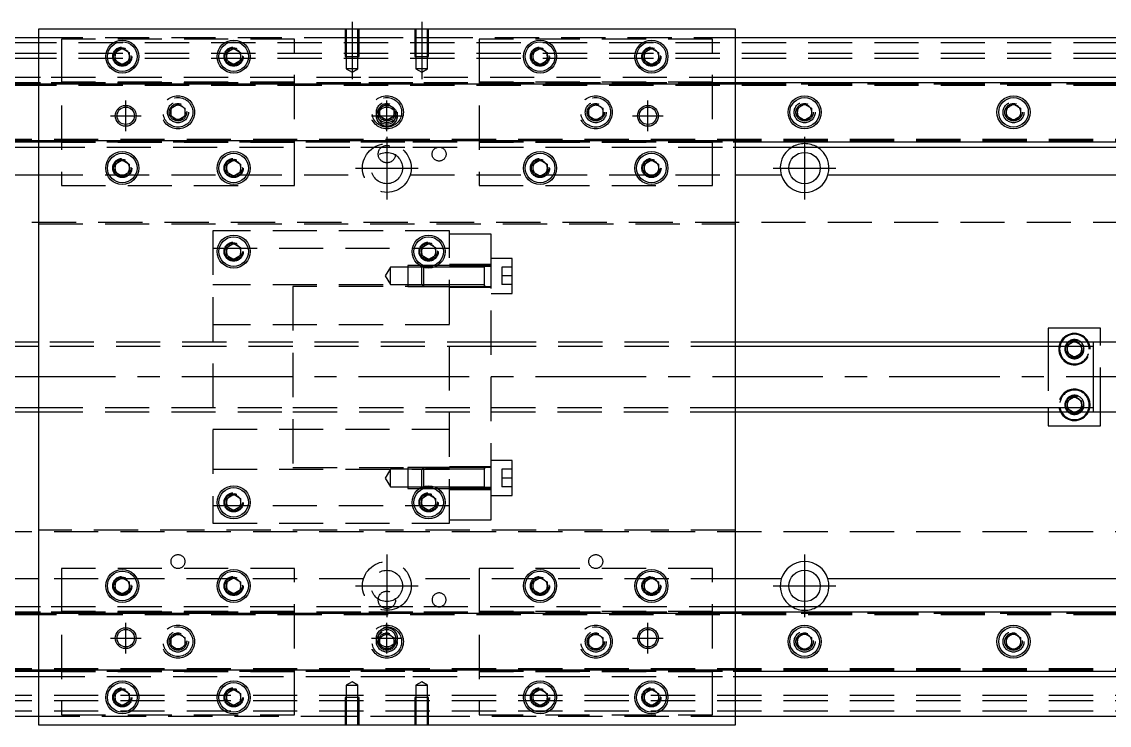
# Model space of a CAD drawing. Extents: x -20 to 743, y -289 to 102.
# Drawn here: x 155.1 to 467.5, y -100 to 102 of the extents above; entities that cross this region are included whole.
import ezdxf

# ---------------------------------------------------------------- set-up
doc = ezdxf.new("R2010")
doc.units = 0
doc.linetypes.add('CENTER', pattern=[50.8, 31.75, -6.35, 6.35, -6.35])
doc.linetypes.add('DASHED', pattern=[19.05, 12.7, -6.35])
doc.layers.get('0').update_dxf_attribs({"linetype": 'CONTINUOUS'})
doc.layers.add('CENTER', color=1, linetype='CENTER')

msp = doc.modelspace()

# ---------------------------------------------------------------- linework, layer by layer
at = {"color": 7, "linetype": 'CONTINUOUS'}
for p, q in [((160, -100), (160, 100)), ((160, 100), (360, 100)), ((360, 100), (360, -100)), ((0, 97.5), (160, 97.5)), ((360, 97.5), (520, 97.5)), ((182, 93.1547), (184, 94.309402)), ((184, 94.309402), (186, 93.1547)), ((214, 93.1547), (216, 94.309402)), ((216, 94.309402), (218, 93.1547)), ((302, 93.1547), (304, 94.309402)), ((304, 94.309402), (306, 93.1547)), ((334, 93.1547), (336, 94.309402)), ((336, 94.309402), (338, 93.1547)), ((182, 90.8453), (182, 93.1547)), ((184, 89.690598), (182, 90.8453)), ((186, 90.8453), (184, 89.690598)), ((186, 93.1547), (186, 90.8453)), ((214, 90.8453), (214, 93.1547)), ((216, 89.690598), (214, 90.8453)), ((218, 90.8453), (216, 89.690598)), ((218, 93.1547), (218, 90.8453)), ((302, 90.8453), (302, 93.1547)), ((304, 89.690598), (302, 90.8453)), ((306, 90.8453), (304, 89.690598)), ((306, 93.1547), (306, 90.8453)), ((334, 90.8453), (334, 93.1547)), ((336, 89.690598), (334, 90.8453)), ((338, 90.8453), (336, 89.690598)), ((338, 93.1547), (338, 90.8453)), ((160, 86), (0, 86)), ((160, 84.460392), (0, 84.460392)), ((520, 86), (360, 86)), ((520, 84.460392), (360, 84.460392)), ((378, 77.1547), (380, 78.309402)), ((380, 78.309402), (382, 77.1547)), ((438, 77.1547), (440, 78.309402)), ((440, 78.309402), (442, 77.1547)), ((378, 74.8453), (378, 77.1547)), ((382, 77.1547), (382, 74.8453)), ((438, 74.8453), (438, 77.1547)), ((442, 77.1547), (442, 74.8453)), ((380, 73.690598), (378, 74.8453)), ((382, 74.8453), (380, 73.690598)), ((440, 73.690598), (438, 74.8453)), ((442, 74.8453), (440, 73.690598)), ((0, 67.539608), (160, 67.539608)), ((0, 66), (160, 66)), ((360, 67.539608), (520, 67.539608)), ((360, 66), (520, 66)), ((182, 61.1547), (184, 62.309402)), ((182, 58.8453), (182, 61.1547)), ((184, 62.309402), (186, 61.1547)), ((186, 61.1547), (186, 58.8453)), ((214, 61.1547), (216, 62.309402)), ((214, 58.8453), (214, 61.1547)), ((216, 62.309402), (218, 61.1547)), ((218, 61.1547), (218, 58.8453)), ((302, 61.1547), (304, 62.309402)), ((302, 58.8453), (302, 61.1547)), ((304, 62.309402), (306, 61.1547)), ((306, 61.1547), (306, 58.8453)), ((334, 61.1547), (336, 62.309402)), ((334, 58.8453), (334, 61.1547)), ((336, 62.309402), (338, 61.1547)), ((338, 61.1547), (338, 58.8453)), ((146.708204, 58), (160, 58)), ((184, 57.690598), (182, 58.8453)), ((186, 58.8453), (184, 57.690598)), ((216, 57.690598), (214, 58.8453)), ((218, 58.8453), (216, 57.690598)), ((304, 57.690598), (302, 58.8453)), ((306, 58.8453), (304, 57.690598)), ((336, 57.690598), (334, 58.8453)), ((338, 58.8453), (336, 57.690598)), ((360, 58), (373.291796, 58)), ((386.708204, 58), (493.291796, 58)), ((214, 37.1547), (216, 38.309402)), ((216, 38.309402), (218, 37.1547)), ((270, 37.1547), (272, 38.309402)), ((272, 38.309402), (274, 37.1547)), ((214, 34.8453), (214, 37.1547)), ((216, 33.690598), (214, 34.8453)), ((218, 34.8453), (216, 33.690598)), ((218, 37.1547), (218, 34.8453)), ((270, 34.8453), (270, 37.1547)), ((272, 33.690598), (270, 34.8453)), ((274, 34.8453), (272, 33.690598)), ((274, 37.1547), (274, 34.8453)), ((288, 26.011846), (288, 26.012874)), ((450, 14), (450, 10)), ((465, 14), (450, 14)), ((465, 10), (465, 14)), ((160, 10), (28, 10)), ((463, 10), (360, 10)), ((463, 10), (462.995, 10)), ((463, -9.999498), (463, 10)), ((472, 10), (463, 10)), ((463.005, 10), (463, 10)), ((28, -10), (160, -10)), ((360, -10), (463, -10)), ((450, -10), (450, -14)), ((457.5, -10.309402), (456.964102, -10)), ((458.035898, -10), (457.5, -10.309402)), ((462.995, -10), (463, -10)), ((463, -10), (472, -10)), ((463, -10), (463.005, -10)), ((465, -14), (465, -10)), ((450, -14), (465, -14)), ((214, -34.8453), (216, -33.690598)), ((216, -33.690598), (218, -34.8453)), ((270, -31.511852), (270.44468, -31.511852)), ((270, -34.8453), (272, -33.690598)), ((272, -33.690598), (274, -34.8453)), ((214, -37.1547), (214, -34.8453)), ((216, -38.309402), (214, -37.1547)), ((218, -37.1547), (216, -38.309402)), ((218, -34.8453), (218, -37.1547)), ((270, -37.1547), (270, -34.8453)), ((272, -38.309402), (270, -37.1547)), ((274, -37.1547), (272, -38.309402)), ((274, -34.8453), (274, -37.1547)), ((160, -58), (146.708204, -58)), ((182, -58.8453), (184, -57.690598)), ((182, -61.1547), (182, -58.8453)), ((184, -57.690598), (186, -58.8453)), ((186, -58.8453), (186, -61.1547)), ((214, -58.8453), (216, -57.690598)), ((214, -61.1547), (214, -58.8453)), ((216, -57.690598), (218, -58.8453)), ((218, -58.8453), (218, -61.1547)), ((302, -58.8453), (304, -57.690598)), ((302, -61.1547), (302, -58.8453)), ((304, -57.690598), (306, -58.8453)), ((306, -58.8453), (306, -61.1547)), ((334, -58.8453), (336, -57.690598)), ((334, -61.1547), (334, -58.8453)), ((336, -57.690598), (338, -58.8453)), ((338, -58.8453), (338, -61.1547)), ((373.291796, -58), (360, -58)), ((493.291796, -58), (386.708204, -58)), ((184, -62.309402), (182, -61.1547)), ((186, -61.1547), (184, -62.309402)), ((216, -62.309402), (214, -61.1547)), ((218, -61.1547), (216, -62.309402)), ((304, -62.309402), (302, -61.1547)), ((306, -61.1547), (304, -62.309402)), ((336, -62.309402), (334, -61.1547)), ((338, -61.1547), (336, -62.309402)), ((160, -66), (0, -66)), ((160, -67.539608), (0, -67.539608)), ((520, -66), (360, -66)), ((520, -67.539608), (360, -67.539608)), ((378, -74.8453), (380, -73.690598)), ((378, -77.1547), (378, -74.8453)), ((380, -73.690598), (382, -74.8453)), ((382, -74.8453), (382, -77.1547)), ((438, -74.8453), (440, -73.690598)), ((438, -77.1547), (438, -74.8453)), ((440, -73.690598), (442, -74.8453)), ((442, -74.8453), (442, -77.1547)), ((380, -78.309402), (378, -77.1547)), ((382, -77.1547), (380, -78.309402)), ((440, -78.309402), (438, -77.1547)), ((442, -77.1547), (440, -78.309402)), ((0, -84.460392), (160, -84.460392)), ((0, -86), (160, -86)), ((360, -84.460392), (520, -84.460392)), ((360, -86), (520, -86)), ((182, -90.8453), (184, -89.690598)), ((184, -89.690598), (186, -90.8453)), ((214, -90.8453), (216, -89.690598)), ((216, -89.690598), (218, -90.8453)), ((302, -90.8453), (304, -89.690598)), ((304, -89.690598), (306, -90.8453)), ((334, -90.8453), (336, -89.690598)), ((336, -89.690598), (338, -90.8453)), ((182, -93.1547), (182, -90.8453)), ((184, -94.309402), (182, -93.1547)), ((186, -93.1547), (184, -94.309402)), ((186, -90.8453), (186, -93.1547)), ((214, -93.1547), (214, -90.8453)), ((216, -94.309402), (214, -93.1547)), ((218, -93.1547), (216, -94.309402)), ((218, -90.8453), (218, -93.1547)), ((302, -93.1547), (302, -90.8453)), ((304, -94.309402), (302, -93.1547)), ((306, -93.1547), (304, -94.309402)), ((306, -90.8453), (306, -93.1547)), ((334, -93.1547), (334, -90.8453)), ((336, -94.309402), (334, -93.1547)), ((338, -93.1547), (336, -94.309402)), ((338, -90.8453), (338, -93.1547)), ((160, -97.5), (0, -97.5)), ((520, -97.5), (360, -97.5)), ((360, -100), (160, -100))]:
    msp.add_line(p, q, dxfattribs=at)
at = {"color": 3, "linetype": 'DASHED'}
for p, q in [((248.000006, 100), (248.000006, 92)), ((248.35, 100), (248.35, 92)), ((251.65, 92), (251.65, 100)), ((251.999994, 92), (251.999994, 100)), ((268.000006, 100), (268.000006, 92)), ((268.35, 100), (268.35, 92)), ((271.65, 92), (271.65, 100)), ((271.999994, 92), (271.999994, 100)), ((160, 97.5), (248.000006, 97.5)), ((166.5, 97), (166.5, 55)), ((233.5, 97), (166.5, 97)), ((233.5, 55), (233.5, 97)), ((248.000006, 97.5), (251.999994, 97.5)), ((251.999994, 97.5), (268.000006, 97.5)), ((268.000006, 97.5), (271.999994, 97.5)), ((271.999994, 97.5), (360, 97.5)), ((353.5, 97), (286.5, 97)), ((286.5, 97), (286.5, 55)), ((353.5, 55), (353.5, 97)), ((0, 96), (520, 96)), ((0, 93), (520, 93)), ((0, 91.5), (520, 91.5)), ((186.483582, 92.286038), (186.5, 92)), ((218.483582, 92.286038), (218.5, 92)), ((248.000006, 92), (251.999994, 92)), ((248.35, 92), (248.35, 88.5)), ((251.65, 88.5), (251.65, 92)), ((268.000006, 92), (271.999994, 92)), ((268.35, 92), (268.35, 88.5)), ((271.65, 88.5), (271.65, 92)), ((306.483582, 92.286038), (306.5, 92)), ((338.483582, 92.286038), (338.5, 92)), ((251.65, 88.5), (248.35, 88.5)), ((248.35, 88.5), (250, 87.547372)), ((250, 87.547372), (251.65, 88.5)), ((271.65, 88.5), (268.35, 88.5)), ((268.35, 88.5), (270, 87.547372)), ((270, 87.547372), (271.65, 88.5)), ((160.5, 86), (160, 86)), ((160.5, 84.460392), (160, 84.460392)), ((252.5, 86), (160.5, 86)), ((252.5, 84.460392), (160.5, 84.460392)), ((233.5, 84.643014), (166.5, 84.643014)), ((166.5, 84.6), (233.5, 84.6)), ((267.5, 86), (252.5, 86)), ((267.5, 84.460392), (252.5, 84.460392)), ((359.5, 86), (267.5, 86)), ((359.5, 84.460392), (267.5, 84.460392)), ((353.5, 84.643014), (286.5, 84.643014)), ((286.5, 84.6), (353.5, 84.6)), ((360, 86), (359.5, 86)), ((360, 84.460392), (359.5, 84.460392)), ((0, 84.204452), (160, 84.204452)), ((0, 84.2), (520, 84.2)), ((0, 83.8), (520, 83.8)), ((160, 84.204452), (160.5, 84.204452)), ((160.5, 84.204452), (359.5, 84.204452)), ((166.5, 84.3), (233.5, 84.3)), ((286.5, 84.3), (353.5, 84.3)), ((359.5, 84.204452), (360, 84.204452)), ((360, 84.204452), (520, 84.204452)), ((198, 77.1547), (200, 78.309402)), ((200, 78.309402), (202, 77.1547)), ((258, 77.1547), (260, 78.309402)), ((260, 78.309402), (262, 77.1547)), ((318, 77.1547), (320, 78.309402)), ((320, 78.309402), (322, 77.1547)), ((198, 74.8453), (198, 77.1547)), ((202, 77.1547), (202, 74.8453)), ((202.483582, 76.286038), (202.5, 76)), ((258, 74.8453), (258, 77.1547)), ((262, 77.1547), (262, 74.8453)), ((262.483582, 76.286038), (262.5, 76)), ((317.5, 76), (317.518502, 76.303588)), ((318, 74.8453), (318, 77.1547)), ((322, 77.1547), (322, 74.8453)), ((377.5, 76), (377.518502, 76.303588)), ((437.5, 76), (437.518502, 76.303588)), ((200, 73.690598), (198, 74.8453)), ((202, 74.8453), (200, 73.690598)), ((260, 73.690598), (258, 74.8453)), ((262, 74.8453), (260, 73.690598)), ((320, 73.690598), (318, 74.8453)), ((322, 74.8453), (320, 73.690598)), ((520, 68.2), (0, 68.2)), ((520, 67.8), (0, 67.8)), ((160, 67.795548), (0, 67.795548)), ((160.5, 67.795548), (160, 67.795548)), ((160, 67.539608), (160.5, 67.539608)), ((160, 66), (160.5, 66)), ((359.5, 67.795548), (160.5, 67.795548)), ((160.5, 67.539608), (252.5, 67.539608)), ((160.5, 66), (252.5, 66)), ((233.5, 67.7), (166.5, 67.7)), ((233.5, 67.4), (166.5, 67.4)), ((233.5, 67.356986), (166.5, 67.356986)), ((252.5, 67.539608), (267.5, 67.539608)), ((252.5, 66), (267.5, 66)), ((267.5, 67.539608), (359.5, 67.539608)), ((267.5, 66), (359.5, 66)), ((353.5, 67.7), (286.5, 67.7)), ((353.5, 67.4), (286.5, 67.4)), ((353.5, 67.356986), (286.5, 67.356986)), ((360, 67.795548), (359.5, 67.795548)), ((359.5, 67.539608), (360, 67.539608)), ((359.5, 66), (360, 66)), ((520, 67.795548), (360, 67.795548)), ((186.483582, 60.286038), (186.5, 60)), ((218.483582, 60.286038), (218.5, 60)), ((306.483582, 60.286038), (306.5, 60)), ((333.5, 60), (333.512884, 60.253488)), ((160, 58), (253.291796, 58)), ((266.708204, 58), (360, 58)), ((166.5, 55), (233.5, 55)), ((286.5, 55), (353.5, 55)), ((5.640312, 44.5), (520, 44.5)), ((160, 44), (360, 44)), ((278, 42), (210, 42)), ((210, 42), (210, -42)), ((278, -42), (278, 42)), ((290, 41), (278, 41)), ((290, 31.701734), (290, 41)), ((210, 37), (278, 37)), ((213.5, 36), (213.512884, 36.253488)), ((274.483582, 36.286038), (274.5, 36)), ((261, 31.511852), (259.556624, 29.011852)), ((261, 26.511852), (261, 31.511852)), ((266, 31.511852), (261, 31.511852)), ((266, 32.011846), (266, 26.011856)), ((269.419858, 32.011846), (266, 32.011846)), ((269.99998, 31.511852), (266, 31.511852)), ((270.49998, 32.011846), (269.419858, 32.011846)), ((270.124214, 31.636066), (270, 31.511852)), ((270, 26.511852), (270, 31.511852)), ((270.44468, 31.511852), (270, 31.511852)), ((270.5, 32.011852), (270.124214, 31.636066)), ((273.55532, 31.511852), (270.44468, 31.511852)), ((270.531284, 32.011846), (270.499994, 32.011846)), ((270.5, 32.011852), (270.5, 31.49306)), ((270.53127, 32.011852), (270.5, 32.011852)), ((270.5, 31.49306), (270.5, 26.011852)), ((273.46873, 32.011852), (270.53127, 32.011852)), ((273.468716, 32.011846), (270.531284, 32.011846)), ((274.580142, 32.011846), (273.468716, 32.011846)), ((274.580148, 32.011852), (273.46873, 32.011852)), ((278, 31.511852), (273.55532, 31.511852)), ((278, 32.011846), (274.580142, 32.011846)), ((278, 32.011852), (274.580148, 32.011852)), ((290, 32.261852), (278, 32.261852)), ((290, 31.701734), (278, 31.701734)), ((288.005, 32.011852), (278.00002, 32.011852)), ((288, 31.511852), (278.00002, 31.511852)), ((290, 32.011852), (287.995, 32.011852)), ((288, 31.662054), (288, 32.011852)), ((288, 32.011852), (288, 31.662054)), ((288, 26.361648), (288, 31.662054)), ((296, 34.011852), (290, 34.011852)), ((290, -31.701734), (290, 31.701734)), ((293, 31.511852), (293, 29.011852)), ((296, 31.511852), (293, 31.511852)), ((296, 24.011852), (296, 34.011852)), ((259.556624, 29.011852), (261, 26.511852)), ((296, 29.011852), (293, 29.011852)), ((293, 29.011852), (293, 26.511852)), ((278, 26.5), (210, 26.5)), ((233, 26), (233, -26)), ((278, 26), (233, 26)), ((261, 26.511852), (266, 26.511852)), ((266, 26.511852), (269.99998, 26.511852)), ((266, 26.011856), (270.49998, 26.011856)), ((270, 26.511852), (278, 26.511852)), ((270, 26.511852), (270.5, 26.011852)), ((270.5, 26.011856), (278, 26.011856)), ((270.5, 26.011852), (278, 26.011852)), ((278, 25.761852), (290, 25.761852)), ((278.00002, 26.511852), (288, 26.511852)), ((278.00002, 26.011852), (288.005, 26.011852)), ((287.995, 26.011852), (290, 26.011852)), ((288, 26.011852), (288, 26.361648)), ((288, 26.361648), (288, 26.011852)), ((296, 26.511852), (293, 26.511852)), ((290, 24.011852), (296, 24.011852)), ((278, 15), (210, 15)), ((232.99998, 10), (160, 10)), ((290, 10), (233, 10)), ((360, 10), (290.00002, 10)), ((450, 10), (450, 8.75)), ((455.5, 9.1547), (456.964102, 10)), ((456.964102, 10), (457.5, 10.309402)), ((457.5, 10.309402), (458.035898, 10)), ((458.035898, 10), (459.5, 9.1547)), ((465, -10), (465, 10)), ((232.99998, 8.75), (160, 8.75)), ((290, 8.75), (233, 8.75)), ((360, 8.75), (290.00002, 8.75)), ((450, 8.75), (450, -8.75)), ((455.5, 8.75), (455.5, 9.1547)), ((455.5, 6.8453), (455.5, 8.75)), ((457.5, 5.690598), (455.5, 6.8453)), ((459.5, 6.8453), (457.5, 5.690598)), ((459.5, 9.1547), (459.5, 8.75)), ((459.5, 8.75), (459.5, 6.8453)), ((459.983582, 8.286038), (460, 8)), ((455.5, -6.8453), (457.5, -5.690598)), ((457.5, -5.690598), (459.5, -6.8453)), ((160, -8.75), (232.99998, -8.75)), ((233, -8.75), (290, -8.75)), ((290.00002, -8.75), (360, -8.75)), ((450, -8.75), (450, -10)), ((455.5, -8.75), (455.5, -6.8453)), ((455.5, -9.1547), (455.5, -8.75)), ((456.964102, -10), (455.5, -9.1547)), ((459.5, -9.1547), (458.035898, -10)), ((459.5, -6.8453), (459.5, -8.75)), ((459.5, -8.75), (459.5, -9.1547)), ((459.983582, -7.713962), (460, -8)), ((160, -10), (232.99998, -10)), ((233, -10), (290, -10)), ((290.00002, -10), (360, -10)), ((463, -10), (463, -9.999498)), ((210, -15), (278, -15)), ((296, -24.011852), (290, -24.011852)), ((296, -34.011852), (296, -24.011852)), ((210, -26.5), (278, -26.5)), ((233, -26), (278, -26)), ((261, -26.511852), (259.556624, -29.011852)), ((261, -31.511852), (261, -26.511852)), ((266, -26.511852), (261, -26.511852)), ((266, -26.011856), (266, -32.011846)), ((270.49998, -26.011856), (266, -26.011856)), ((269.99998, -26.511852), (266, -26.511852)), ((270.5, -26.011852), (270, -26.511852)), ((270, -31.511852), (270, -26.511852)), ((278, -26.511852), (270, -26.511852)), ((270.5, -26.011852), (270.5, -31.49306)), ((278, -26.011852), (270.5, -26.011852)), ((278, -26.011856), (270.5, -26.011856)), ((290, -25.761852), (278, -25.761852)), ((288.005, -26.011852), (278.00002, -26.011852)), ((288, -26.511852), (278.00002, -26.511852)), ((290, -26.011852), (287.995, -26.011852)), ((288, -26.511852), (288, -26.011846)), ((288, -26.361648), (288, -26.011852)), ((288, -26.011852), (288, -26.361648)), ((288, -31.662054), (288, -26.361648)), ((293, -26.511852), (293, -29.011852)), ((296, -26.511852), (293, -26.511852)), ((259.556624, -29.011852), (261, -31.511852)), ((296, -29.011852), (293, -29.011852)), ((293, -29.011852), (293, -31.511852)), ((261, -31.511852), (266, -31.511852)), ((266, -31.511852), (269.99998, -31.511852)), ((266, -32.011846), (269.419858, -32.011846)), ((269.419858, -32.011846), (270.49998, -32.011846)), ((270, -31.511852), (270.124214, -31.636066)), ((270.124214, -31.636066), (270.5, -32.011852)), ((270.44468, -31.511852), (273.55532, -31.511852)), ((270.499994, -32.011846), (270.531284, -32.011846)), ((270.5, -31.49306), (270.5, -32.011852)), ((270.5, -32.011852), (270.53127, -32.011852)), ((270.53127, -32.011852), (273.46873, -32.011852)), ((270.531284, -32.011846), (273.468716, -32.011846)), ((273.468716, -32.011846), (274.580142, -32.011846)), ((273.46873, -32.011852), (274.580148, -32.011852)), ((273.55532, -31.511852), (278, -31.511852)), ((274.580142, -32.011846), (278, -32.011846)), ((274.580148, -32.011852), (278, -32.011852)), ((290, -31.701734), (278, -31.701734)), ((290, -31.701734), (278, -31.701734)), ((278, -32.261852), (290, -32.261852)), ((278.00002, -31.511852), (288, -31.511852)), ((278.00002, -32.011852), (288.005, -32.011852)), ((287.995, -32.011852), (290, -32.011852)), ((288, -32.011856), (288, -31.511852)), ((288, -32.011852), (288, -31.662054)), ((288, -31.662054), (288, -32.011852)), ((290, -41), (290, -31.701734)), ((290, -34.011852), (296, -34.011852)), ((296, -31.511852), (293, -31.511852)), ((278, -37), (210, -37)), ((213.5, -36), (213.512884, -35.746512)), ((274.483582, -35.713962), (274.5, -36)), ((210, -42), (278, -42)), ((278, -41), (290, -41)), ((520, -44.5), (5.640312, -44.5)), ((360, -44), (160, -44)), ((233.5, -55), (166.5, -55)), ((166.5, -55), (166.5, -97)), ((233.5, -97), (233.5, -55)), ((353.5, -55), (286.5, -55)), ((286.5, -55), (286.5, -97)), ((353.5, -97), (353.5, -55)), ((253.291796, -58), (160, -58)), ((360, -58), (266.708204, -58)), ((186.483582, -59.713962), (186.5, -60)), ((218.483582, -59.713962), (218.5, -60)), ((306.483582, -59.713962), (306.5, -60)), ((338.483582, -59.713962), (338.5, -60)), ((0, -67.795548), (160, -67.795548)), ((0, -67.8), (520, -67.8)), ((0, -68.2), (520, -68.2)), ((160.5, -66), (160, -66)), ((160.5, -67.539608), (160, -67.539608)), ((160, -67.795548), (160.5, -67.795548)), ((252.5, -66), (160.5, -66)), ((252.5, -67.539608), (160.5, -67.539608)), ((160.5, -67.795548), (359.5, -67.795548)), ((233.5, -67.356986), (166.5, -67.356986)), ((166.5, -67.4), (233.5, -67.4)), ((166.5, -67.7), (233.5, -67.7)), ((267.5, -66), (252.5, -66)), ((267.5, -67.539608), (252.5, -67.539608)), ((359.5, -66), (267.5, -66)), ((359.5, -67.539608), (267.5, -67.539608)), ((353.5, -67.356986), (286.5, -67.356986)), ((286.5, -67.4), (353.5, -67.4)), ((286.5, -67.7), (353.5, -67.7)), ((360, -66), (359.5, -66)), ((360, -67.539608), (359.5, -67.539608)), ((359.5, -67.795548), (360, -67.795548)), ((360, -67.795548), (520, -67.795548)), ((198, -74.8453), (200, -73.690598)), ((198, -77.1547), (198, -74.8453)), ((200, -73.690598), (202, -74.8453)), ((202, -74.8453), (202, -77.1547)), ((258, -74.8453), (260, -73.690598)), ((258, -77.1547), (258, -74.8453)), ((260, -73.690598), (262, -74.8453)), ((262, -74.8453), (262, -77.1547)), ((318, -74.8453), (320, -73.690598)), ((318, -77.1547), (318, -74.8453)), ((320, -73.690598), (322, -74.8453)), ((322, -74.8453), (322, -77.1547)), ((200, -78.309402), (198, -77.1547)), ((202, -77.1547), (200, -78.309402)), ((202.483582, -75.713962), (202.5, -76)), ((260, -78.309402), (258, -77.1547)), ((262, -77.1547), (260, -78.309402)), ((262.483582, -75.713962), (262.5, -76)), ((317.5, -76), (317.518502, -75.696412)), ((320, -78.309402), (318, -77.1547)), ((322, -77.1547), (320, -78.309402)), ((382.483582, -75.713962), (382.5, -76)), ((442.483582, -75.713962), (442.5, -76)), ((520, -83.8), (0, -83.8)), ((520, -84.2), (0, -84.2)), ((160, -84.204452), (0, -84.204452)), ((160.5, -84.204452), (160, -84.204452)), ((359.5, -84.204452), (160.5, -84.204452)), ((233.5, -84.3), (166.5, -84.3)), ((353.5, -84.3), (286.5, -84.3)), ((360, -84.204452), (359.5, -84.204452)), ((520, -84.204452), (360, -84.204452)), ((160, -84.460392), (160.5, -84.460392)), ((160, -86), (160.5, -86)), ((160.5, -84.460392), (252.5, -84.460392)), ((160.5, -86), (252.5, -86)), ((233.5, -84.6), (166.5, -84.6)), ((233.5, -84.643014), (166.5, -84.643014)), ((252.5, -84.460392), (267.5, -84.460392)), ((252.5, -86), (267.5, -86)), ((267.5, -84.460392), (359.5, -84.460392)), ((267.5, -86), (359.5, -86)), ((353.5, -84.6), (286.5, -84.6)), ((353.5, -84.643014), (286.5, -84.643014)), ((359.5, -84.460392), (360, -84.460392)), ((359.5, -86), (360, -86)), ((250, -87.547372), (248.35, -88.5)), ((248.35, -88.5), (251.65, -88.5)), ((248.35, -88.5), (248.35, -92)), ((251.65, -88.5), (250, -87.547372)), ((251.65, -92), (251.65, -88.5)), ((270, -87.547372), (268.35, -88.5)), ((268.35, -88.5), (271.65, -88.5)), ((268.35, -88.5), (268.35, -92)), ((271.65, -88.5), (270, -87.547372)), ((271.65, -92), (271.65, -88.5)), ((520, -91.5), (0, -91.5)), ((520, -93), (0, -93)), ((181.5, -92), (181.512884, -91.746512)), ((213.5, -92), (213.518502, -91.696412)), ((251.999994, -92), (248.000006, -92)), ((248.000006, -92), (248.000006, -100)), ((248.35, -92), (248.35, -100)), ((251.65, -100), (251.65, -92)), ((251.999994, -100), (251.999994, -92)), ((271.999994, -92), (268.000006, -92)), ((268.000006, -92), (268.000006, -100)), ((268.35, -92), (268.35, -100)), ((271.65, -100), (271.65, -92)), ((271.999994, -100), (271.999994, -92)), ((301.5, -92), (301.518502, -91.696412)), ((338.483582, -91.713962), (338.5, -92)), ((520, -96), (0, -96)), ((248.000006, -97.5), (160, -97.5)), ((166.5, -97), (233.5, -97)), ((251.999994, -97.5), (248.000006, -97.5)), ((268.000006, -97.5), (251.999994, -97.5)), ((271.999994, -97.5), (268.000006, -97.5)), ((360, -97.5), (271.999994, -97.5)), ((286.5, -97), (353.5, -97))]:
    msp.add_line(p, q, dxfattribs=at)
at = {"color": 3, "linetype": 'CONTINUOUS'}
for p, q in [((160, 8.75), (28, 8.75)), ((463, 8.75), (360, 8.75)), ((28, -8.75), (160, -8.75)), ((360, -8.75), (463, -8.75))]:
    msp.add_line(p, q, dxfattribs=at)
at = {"color": 7, "linetype": 'CONTINUOUS'}
for centre, radius in [((184, 92), 4.75), ((184, 92), 4.25), ((216, 92), 4.75), ((216, 92), 4.25), ((304, 92), 4.75), ((304, 92), 4.25), ((336, 92), 4.75), ((336, 92), 4.25), ((380, 76), 4.75), ((380, 76), 4.25), ((440, 76), 4.75), ((440, 76), 4.25), ((185, 75), 2.5), ((260, 75), 3), ((260, 75), 2.5), ((335, 75), 2.5), ((184, 60), 4.75), ((184, 60), 4.25), ((216, 60), 4.75), ((216, 60), 4.25), ((304, 60), 4.75), ((304, 60), 4.25), ((336, 60), 4.75), ((336, 60), 4.25), ((380, 60), 4.5), ((216, 36), 4.75), ((272, 36), 4.75), ((216, 36), 4.25), ((272, 36), 4.25), ((216, -36), 4.75), ((216, -36), 4.25), ((272, -36), 4.75), ((272, -36), 4.25), ((184, -60), 4.75), ((184, -60), 4.25), ((216, -60), 4.75), ((216, -60), 4.25), ((304, -60), 4.75), ((304, -60), 4.25), ((336, -60), 4.75), ((336, -60), 4.25), ((380, -60), 4.5), ((380, -76), 4.75), ((380, -76), 4.25), ((440, -76), 4.75), ((440, -76), 4.25), ((185, -75), 2.5), ((260, -75), 3), ((260, -75), 2.5), ((335, -75), 2.5), ((184, -92), 4.75), ((216, -92), 4.75), ((304, -92), 4.75), ((336, -92), 4.75), ((184, -92), 4.25), ((216, -92), 4.25), ((304, -92), 4.25), ((336, -92), 4.25)]:
    msp.add_circle(centre, radius, dxfattribs=at)
at = {"color": 3, "linetype": 'DASHED'}
for centre, radius in [((184, 92), 2.75), ((184, 92), 2.5), ((216, 92), 2.75), ((216, 92), 2.5), ((304, 92), 2.75), ((304, 92), 2.5), ((336, 92), 2.75), ((336, 92), 2.5), ((200, 76), 4.75), ((200, 76), 4.25), ((200, 76), 3), ((200, 76), 2.5), ((200, 76), 2.1), ((260, 76), 4.75), ((260, 76), 4.25), ((260, 76), 3), ((260, 76), 2.5), ((260, 76), 2.1), ((320, 76), 4.75), ((320, 76), 4.25), ((320, 76), 3), ((320, 76), 2.5), ((320, 76), 2.1), ((380, 76), 3), ((380, 76), 2.5), ((440, 76), 3), ((440, 76), 2.5), ((260, 60), 7), ((260, 64), 2.5), ((275, 64), 2), ((184, 60), 2.75), ((184, 60), 2.5), ((216, 60), 2.75), ((216, 60), 2.5), ((260, 60), 4.5), ((304, 60), 2.75), ((304, 60), 2.5), ((336, 60), 2.75), ((336, 60), 2.5), ((216, 36), 2.75), ((216, 36), 2.5), ((272, 36), 2.75), ((272, 36), 2.5), ((457.5, 8), 2.5), ((457.5, -8), 2.5), ((216, -36), 2.75), ((216, -36), 2.5), ((272, -36), 2.75), ((272, -36), 2.5), ((200, -53), 2), ((260, -60), 7), ((320, -53), 2), ((260, -60), 4.5), ((184, -60), 2.75), ((184, -60), 2.5), ((216, -60), 2.75), ((216, -60), 2.5), ((304, -60), 2.75), ((304, -60), 2.5), ((336, -60), 2.75), ((336, -60), 2.5), ((260, -64), 2.5), ((200, -76), 4.75), ((200, -76), 4.25), ((260, -76), 4.75), ((260, -76), 4.25), ((320, -76), 4.75), ((320, -76), 4.25), ((200, -76), 3), ((200, -76), 2.5), ((200, -76), 2.1), ((260, -76), 3), ((260, -76), 2.5), ((260, -76), 2.1), ((320, -76), 3), ((320, -76), 2.5), ((320, -76), 2.1), ((380, -76), 3), ((380, -76), 2.5), ((440, -76), 3), ((440, -76), 2.5), ((184, -92), 2.75), ((184, -92), 2.5), ((216, -92), 2.75), ((216, -92), 2.5), ((304, -92), 2.75), ((304, -92), 2.5), ((336, -92), 2.75), ((336, -92), 2.5)]:
    msp.add_circle(centre, radius, dxfattribs=at)
at = {"color": 3, "linetype": 'CONTINUOUS'}
for centre in [(185, 75), (335, 75), (185, -75), (335, -75)]:
    msp.add_circle(centre, 3, dxfattribs=at)
at = {"color": 7, "linetype": 'CONTINUOUS'}
for centre, radius, start, end in [((184, 92), 2.1, 102.24721, 137.75279), ((184, 92), 2.1, 77.75279, 102.24721), ((184, 92), 2.1, 42.24721, 77.75279), ((216, 92), 2.1, 102.24721, 137.75279), ((216, 92), 2.1, 77.75279, 102.24721), ((216, 92), 2.1, 42.24721, 77.75279), ((304, 92), 2.1, 102.24721, 137.75279), ((304, 92), 2.1, 77.75279, 102.24721), ((304, 92), 2.1, 42.24721, 77.75279), ((336, 92), 2.1, 102.24721, 137.75279), ((336, 92), 2.1, 77.75279, 102.24721), ((336, 92), 2.1, 42.24721, 77.75279), ((184, 92), 2.1, 162.24721, 180), ((184, 92), 2.1, 180, 197.75279), ((184, 92), 2.1, 137.75279, 162.24721), ((184, 92), 2.1, 197.75279, 222.24721), ((184, 92), 2.1, 17.75279, 42.24721), ((184, 92), 2.1, 317.75279, 342.24721), ((184, 92), 2.1, 342.24721, 17.75279), ((216, 92), 2.1, 162.24721, 180), ((216, 92), 2.1, 180, 197.75279), ((216, 92), 2.1, 137.75279, 162.24721), ((216, 92), 2.1, 197.75279, 222.24721), ((216, 92), 2.1, 17.75279, 42.24721), ((216, 92), 2.1, 317.75279, 342.24721), ((216, 92), 2.1, 342.24721, 17.75279), ((304, 92), 2.1, 162.24721, 180), ((304, 92), 2.1, 180, 197.75279), ((304, 92), 2.1, 137.75279, 162.24721), ((304, 92), 2.1, 197.75279, 222.24721), ((304, 92), 2.1, 17.75279, 42.24721), ((304, 92), 2.1, 317.75279, 342.24721), ((304, 92), 2.1, 342.24721, 17.75279), ((336, 92), 2.1, 162.24721, 180), ((336, 92), 2.1, 180, 197.75279), ((336, 92), 2.1, 137.75279, 162.24721), ((336, 92), 2.1, 197.75279, 222.24721), ((336, 92), 2.1, 17.75279, 42.24721), ((336, 92), 2.1, 317.75279, 342.24721), ((336, 92), 2.1, 342.24721, 17.75279), ((184, 92), 2.1, 222.24721, 257.75279), ((184, 92), 2.1, 257.75279, 282.24721), ((184, 92), 2.1, 282.24721, 317.75279), ((216, 92), 2.1, 222.24721, 257.75279), ((216, 92), 2.1, 257.75279, 282.24721), ((216, 92), 2.1, 282.24721, 317.75279), ((304, 92), 2.1, 222.24721, 257.75279), ((304, 92), 2.1, 257.75279, 282.24721), ((304, 92), 2.1, 282.24721, 317.75279), ((336, 92), 2.1, 222.24721, 257.75279), ((336, 92), 2.1, 257.75279, 282.24721), ((336, 92), 2.1, 282.24721, 317.75279), ((380, 76), 2.1, 77.75279, 102.24721), ((440, 76), 2.1, 77.75279, 102.24721), ((380, 76), 2.1, 162.24721, 180), ((380, 76), 2.1, 180, 197.75279), ((380, 76), 2.1, 137.75279, 162.24721), ((380, 76), 2.1, 197.75279, 222.24721), ((380, 76), 2.1, 102.24721, 137.75279), ((380, 76), 2.1, 42.24721, 77.75279), ((380, 76), 2.1, 17.75279, 42.24721), ((380, 76), 2.1, 317.75279, 342.24721), ((380, 76), 2.1, 342.24721, 17.75279), ((440, 76), 2.1, 162.24721, 180), ((440, 76), 2.1, 180, 197.75279), ((440, 76), 2.1, 137.75279, 162.24721), ((440, 76), 2.1, 197.75279, 222.24721), ((440, 76), 2.1, 102.24721, 137.75279), ((440, 76), 2.1, 42.24721, 77.75279), ((440, 76), 2.1, 17.75279, 42.24721), ((440, 76), 2.1, 317.75279, 342.24721), ((440, 76), 2.1, 342.24721, 17.75279), ((380, 76), 2.1, 222.24721, 257.75279), ((380, 76), 2.1, 257.75279, 282.24721), ((380, 76), 2.1, 282.24721, 317.75279), ((440, 76), 2.1, 222.24721, 257.75279), ((440, 76), 2.1, 257.75279, 282.24721), ((440, 76), 2.1, 282.24721, 317.75279), ((380, 60), 7, 121.002719, 196.60155), ((380, 60), 7, 343.39845, 58.997281), ((184, 60), 2.1, 162.24721, 180), ((184, 60), 2.1, 180, 197.75279), ((184, 60), 2.1, 137.75279, 162.24721), ((184, 60), 2.1, 197.75279, 222.24721), ((184, 60), 2.1, 102.24721, 137.75279), ((184, 60), 2.1, 77.75279, 102.24721), ((184, 60), 2.1, 42.24721, 77.75279), ((184, 60), 2.1, 17.75279, 42.24721), ((184, 60), 2.1, 317.75279, 342.24721), ((184, 60), 2.1, 342.24721, 17.75279), ((216, 60), 2.1, 162.24721, 180), ((216, 60), 2.1, 180, 197.75279), ((216, 60), 2.1, 137.75279, 162.24721), ((216, 60), 2.1, 197.75279, 222.24721), ((216, 60), 2.1, 102.24721, 137.75279), ((216, 60), 2.1, 77.75279, 102.24721), ((216, 60), 2.1, 42.24721, 77.75279), ((216, 60), 2.1, 17.75279, 42.24721), ((216, 60), 2.1, 317.75279, 342.24721), ((216, 60), 2.1, 342.24721, 17.75279), ((304, 60), 2.1, 162.24721, 180), ((304, 60), 2.1, 180, 197.75279), ((304, 60), 2.1, 137.75279, 162.24721), ((304, 60), 2.1, 197.75279, 222.24721), ((304, 60), 2.1, 102.24721, 137.75279), ((304, 60), 2.1, 77.75279, 102.24721), ((304, 60), 2.1, 42.24721, 77.75279), ((304, 60), 2.1, 17.75279, 42.24721), ((304, 60), 2.1, 317.75279, 342.24721), ((304, 60), 2.1, 342.24721, 17.75279), ((336, 60), 2.1, 162.24721, 180), ((336, 60), 2.1, 180, 197.75279), ((336, 60), 2.1, 137.75279, 162.24721), ((336, 60), 2.1, 197.75279, 222.24721), ((336, 60), 2.1, 102.24721, 137.75279), ((336, 60), 2.1, 77.75279, 102.24721), ((336, 60), 2.1, 42.24721, 77.75279), ((336, 60), 2.1, 17.75279, 42.24721), ((336, 60), 2.1, 317.75279, 342.24721), ((336, 60), 2.1, 342.24721, 17.75279), ((184, 60), 2.1, 222.24721, 257.75279), ((184, 60), 2.1, 257.75279, 282.24721), ((184, 60), 2.1, 282.24721, 317.75279), ((216, 60), 2.1, 222.24721, 257.75279), ((216, 60), 2.1, 257.75279, 282.24721), ((216, 60), 2.1, 282.24721, 317.75279), ((304, 60), 2.1, 222.24721, 257.75279), ((304, 60), 2.1, 257.75279, 282.24721), ((304, 60), 2.1, 282.24721, 317.75279), ((336, 60), 2.1, 222.24721, 257.75279), ((336, 60), 2.1, 257.75279, 282.24721), ((336, 60), 2.1, 282.24721, 317.75279), ((380, 60), 7, 196.60155, 343.39845), ((216, 36), 2.1, 102.24721, 137.75279), ((216, 36), 2.1, 77.75279, 102.24721), ((216, 36), 2.1, 42.24721, 77.75279), ((272, 36), 2.1, 102.24721, 137.75279), ((272, 36), 2.1, 77.75279, 102.24721), ((272, 36), 2.1, 42.24721, 77.75279), ((216, 36), 2.1, 162.24721, 180), ((216, 36), 2.1, 180, 197.75279), ((216, 36), 2.1, 137.75279, 162.24721), ((216, 36), 2.1, 197.75279, 222.24721), ((216, 36), 2.1, 222.24721, 257.75279), ((216, 36), 2.1, 282.24721, 317.75279), ((216, 36), 2.1, 17.75279, 42.24721), ((216, 36), 2.1, 317.75279, 342.24721), ((216, 36), 2.1, 342.24721, 17.75279), ((272, 36), 2.1, 162.24721, 180), ((272, 36), 2.1, 180, 197.75279), ((272, 36), 2.1, 137.75279, 162.24721), ((272, 36), 2.1, 197.75279, 222.24721), ((272, 36), 2.1, 222.24721, 257.75279), ((272, 36), 2.1, 282.24721, 317.75279), ((272, 36), 2.1, 17.75279, 42.24721), ((272, 36), 2.1, 317.75279, 342.24721), ((272, 36), 2.1, 342.24721, 17.75279), ((216, 36), 2.1, 257.75279, 282.24721), ((272, 36), 2.1, 257.75279, 282.24721), ((457.5, 8), 4.5, 26.3878, 153.6122), ((457.5, 8), 4.25, 28.072487, 151.927513), ((457.5, -8), 4.5, 206.3878, 333.6122), ((457.5, -8), 4.25, 208.072487, 331.927513), ((216, -36), 2.1, 102.24721, 137.75279), ((216, -36), 2.1, 77.75279, 102.24721), ((216, -36), 2.1, 42.24721, 77.75279), ((272, -36), 2.1, 102.24721, 137.75279), ((272, -36), 2.1, 77.75279, 102.24721), ((272, -36), 2.1, 42.24721, 77.75279), ((216, -36), 2.1, 162.24721, 180), ((216, -36), 2.1, 180, 197.75279), ((216, -36), 2.1, 137.75279, 162.24721), ((216, -36), 2.1, 197.75279, 222.24721), ((216, -36), 2.1, 222.24721, 257.75279), ((216, -36), 2.1, 282.24721, 317.75279), ((216, -36), 2.1, 17.75279, 42.24721), ((216, -36), 2.1, 317.75279, 342.24721), ((216, -36), 2.1, 342.24721, 17.75279), ((272, -36), 2.1, 162.24721, 180), ((272, -36), 2.1, 180, 197.75279), ((272, -36), 2.1, 137.75279, 162.24721), ((272, -36), 2.1, 197.75279, 222.24721), ((272, -36), 2.1, 222.24721, 257.75279), ((272, -36), 2.1, 282.24721, 317.75279), ((272, -36), 2.1, 17.75279, 42.24721), ((272, -36), 2.1, 317.75279, 342.24721), ((272, -36), 2.1, 342.24721, 17.75279), ((216, -36), 2.1, 257.75279, 282.24721), ((272, -36), 2.1, 257.75279, 282.24721), ((380, -60), 7, 16.60155, 163.39845), ((184, -60), 2.1, 137.75279, 162.24721), ((184, -60), 2.1, 102.24721, 137.75279), ((184, -60), 2.1, 77.75279, 102.24721), ((184, -60), 2.1, 42.24721, 77.75279), ((184, -60), 2.1, 17.75279, 42.24721), ((216, -60), 2.1, 137.75279, 162.24721), ((216, -60), 2.1, 102.24721, 137.75279), ((216, -60), 2.1, 77.75279, 102.24721), ((216, -60), 2.1, 42.24721, 77.75279), ((216, -60), 2.1, 17.75279, 42.24721), ((304, -60), 2.1, 137.75279, 162.24721), ((304, -60), 2.1, 102.24721, 137.75279), ((304, -60), 2.1, 77.75279, 102.24721), ((304, -60), 2.1, 42.24721, 77.75279), ((304, -60), 2.1, 17.75279, 42.24721), ((336, -60), 2.1, 137.75279, 162.24721), ((336, -60), 2.1, 102.24721, 137.75279), ((336, -60), 2.1, 77.75279, 102.24721), ((336, -60), 2.1, 42.24721, 77.75279), ((336, -60), 2.1, 17.75279, 42.24721), ((380, -60), 7, 163.39845, 238.997281), ((380, -60), 7, 301.002719, 16.60155), ((184, -60), 2.1, 162.24721, 180), ((184, -60), 2.1, 180, 197.75279), ((184, -60), 2.1, 197.75279, 222.24721), ((184, -60), 2.1, 222.24721, 257.75279), ((184, -60), 2.1, 257.75279, 282.24721), ((184, -60), 2.1, 282.24721, 317.75279), ((184, -60), 2.1, 317.75279, 342.24721), ((184, -60), 2.1, 342.24721, 17.75279), ((216, -60), 2.1, 162.24721, 180), ((216, -60), 2.1, 180, 197.75279), ((216, -60), 2.1, 197.75279, 222.24721), ((216, -60), 2.1, 222.24721, 257.75279), ((216, -60), 2.1, 257.75279, 282.24721), ((216, -60), 2.1, 282.24721, 317.75279), ((216, -60), 2.1, 317.75279, 342.24721), ((216, -60), 2.1, 342.24721, 17.75279), ((304, -60), 2.1, 162.24721, 180), ((304, -60), 2.1, 180, 197.75279), ((304, -60), 2.1, 197.75279, 222.24721), ((304, -60), 2.1, 222.24721, 257.75279), ((304, -60), 2.1, 257.75279, 282.24721), ((304, -60), 2.1, 282.24721, 317.75279), ((304, -60), 2.1, 317.75279, 342.24721), ((304, -60), 2.1, 342.24721, 17.75279), ((336, -60), 2.1, 162.24721, 180), ((336, -60), 2.1, 180, 197.75279), ((336, -60), 2.1, 197.75279, 222.24721), ((336, -60), 2.1, 222.24721, 257.75279), ((336, -60), 2.1, 257.75279, 282.24721), ((336, -60), 2.1, 282.24721, 317.75279), ((336, -60), 2.1, 317.75279, 342.24721), ((336, -60), 2.1, 342.24721, 17.75279), ((380, -76), 2.1, 137.75279, 162.24721), ((380, -76), 2.1, 102.24721, 137.75279), ((380, -76), 2.1, 77.75279, 102.24721), ((380, -76), 2.1, 42.24721, 77.75279), ((380, -76), 2.1, 17.75279, 42.24721), ((440, -76), 2.1, 137.75279, 162.24721), ((440, -76), 2.1, 102.24721, 137.75279), ((440, -76), 2.1, 77.75279, 102.24721), ((440, -76), 2.1, 42.24721, 77.75279), ((440, -76), 2.1, 17.75279, 42.24721), ((380, -76), 2.1, 162.24721, 180), ((380, -76), 2.1, 180, 197.75279), ((380, -76), 2.1, 197.75279, 222.24721), ((380, -76), 2.1, 222.24721, 257.75279), ((380, -76), 2.1, 257.75279, 282.24721), ((380, -76), 2.1, 282.24721, 317.75279), ((380, -76), 2.1, 317.75279, 342.24721), ((380, -76), 2.1, 342.24721, 17.75279), ((440, -76), 2.1, 162.24721, 180), ((440, -76), 2.1, 180, 197.75279), ((440, -76), 2.1, 197.75279, 222.24721), ((440, -76), 2.1, 222.24721, 257.75279), ((440, -76), 2.1, 257.75279, 282.24721), ((440, -76), 2.1, 282.24721, 317.75279), ((440, -76), 2.1, 317.75279, 342.24721), ((440, -76), 2.1, 342.24721, 17.75279), ((184, -92), 2.1, 137.75279, 162.24721), ((184, -92), 2.1, 102.24721, 137.75279), ((184, -92), 2.1, 77.75279, 102.24721), ((184, -92), 2.1, 42.24721, 77.75279), ((184, -92), 2.1, 17.75279, 42.24721), ((216, -92), 2.1, 137.75279, 162.24721), ((216, -92), 2.1, 102.24721, 137.75279), ((216, -92), 2.1, 77.75279, 102.24721), ((216, -92), 2.1, 42.24721, 77.75279), ((216, -92), 2.1, 17.75279, 42.24721), ((304, -92), 2.1, 137.75279, 162.24721), ((304, -92), 2.1, 102.24721, 137.75279), ((304, -92), 2.1, 77.75279, 102.24721), ((304, -92), 2.1, 42.24721, 77.75279), ((304, -92), 2.1, 17.75279, 42.24721), ((336, -92), 2.1, 137.75279, 162.24721), ((336, -92), 2.1, 102.24721, 137.75279), ((336, -92), 2.1, 77.75279, 102.24721), ((336, -92), 2.1, 42.24721, 77.75279), ((336, -92), 2.1, 17.75279, 42.24721), ((184, -92), 2.1, 162.24721, 180), ((184, -92), 2.1, 180, 197.75279), ((184, -92), 2.1, 197.75279, 222.24721), ((184, -92), 2.1, 222.24721, 257.75279), ((184, -92), 2.1, 282.24721, 317.75279), ((184, -92), 2.1, 317.75279, 342.24721), ((184, -92), 2.1, 342.24721, 17.75279), ((216, -92), 2.1, 162.24721, 180), ((216, -92), 2.1, 180, 197.75279), ((216, -92), 2.1, 197.75279, 222.24721), ((216, -92), 2.1, 222.24721, 257.75279), ((216, -92), 2.1, 282.24721, 317.75279), ((216, -92), 2.1, 317.75279, 342.24721), ((216, -92), 2.1, 342.24721, 17.75279), ((304, -92), 2.1, 162.24721, 180), ((304, -92), 2.1, 180, 197.75279), ((304, -92), 2.1, 197.75279, 222.24721), ((304, -92), 2.1, 222.24721, 257.75279), ((304, -92), 2.1, 282.24721, 317.75279), ((304, -92), 2.1, 317.75279, 342.24721), ((304, -92), 2.1, 342.24721, 17.75279), ((336, -92), 2.1, 162.24721, 180), ((336, -92), 2.1, 180, 197.75279), ((336, -92), 2.1, 197.75279, 222.24721), ((336, -92), 2.1, 222.24721, 257.75279), ((336, -92), 2.1, 282.24721, 317.75279), ((336, -92), 2.1, 317.75279, 342.24721), ((336, -92), 2.1, 342.24721, 17.75279), ((184, -92), 2.1, 257.75279, 282.24721), ((216, -92), 2.1, 257.75279, 282.24721), ((304, -92), 2.1, 257.75279, 282.24721), ((336, -92), 2.1, 257.75279, 282.24721)]:
    msp.add_arc(centre, radius, start, end, dxfattribs=at)
at = {"color": 3, "linetype": 'DASHED'}
for centre, radius, start, end in [((380, 60), 7, 58.997281, 121.002719), ((181, 60), 7, 341.96968, 343.39845), ((457.5, 8), 4.5, 153.6122, 170.405932), ((457.5, 8), 4.25, 151.927513, 169.835751), ((457.5, 8), 2.75, 133.341758, 164.17338), ((457.5, 8), 2.1, 137.75279, 159.075168), ((457.5, 8), 2.75, 46.658242, 133.341758), ((457.5, 8), 2.1, 107.75279, 137.75279), ((457.5, 8), 2.1, 102.24721, 107.75279), ((457.5, 8), 2.1, 77.75279, 102.24721), ((457.5, 8), 2.1, 72.24721, 77.75279), ((457.5, 8), 2.1, 42.24721, 72.24721), ((457.5, 8), 2.1, 20.924832, 42.24721), ((457.5, 8), 2.75, 15.82662, 46.658242), ((457.5, 8), 4.25, 10.164249, 28.072487), ((457.5, 8), 4.5, 9.594068, 26.3878), ((457.5, 8), 4.5, 170.405932, 0), ((457.5, 8), 4.25, 169.835751, 0), ((457.5, 8), 2.75, 180, 15.82662), ((457.5, 8), 2.75, 164.17338, 180), ((457.5, 8), 2.1, 162.24721, 180), ((457.5, 8), 2.1, 180, 197.75279), ((457.5, 8), 2.1, 159.075168, 162.24721), ((457.5, 8), 2.1, 197.75279, 222.24721), ((457.5, 8), 2.1, 222.24721, 257.75279), ((457.5, 8), 2.1, 282.24721, 317.75279), ((457.5, 8), 2.1, 317.75279, 342.24721), ((457.5, 8), 2.1, 17.75279, 20.924832), ((457.5, 8), 2.1, 342.24721, 17.75279), ((457.5, 8), 4.25, 0, 10.164249), ((457.5, 8), 4.5, 0, 9.594068), ((457.5, 8), 2.1, 257.75279, 282.24721), ((457.5, -8), 4.5, 0, 189.594068), ((457.5, -8), 4.25, 0, 190.164249), ((457.5, -8), 2.75, 344.17338, 180), ((457.5, -8), 2.1, 102.24721, 137.75279), ((457.5, -8), 2.1, 77.75279, 102.24721), ((457.5, -8), 2.1, 42.24721, 77.75279), ((457.5, -8), 4.5, 189.594068, 206.3878), ((457.5, -8), 4.25, 190.164249, 208.072487), ((457.5, -8), 2.75, 180, 195.82662), ((457.5, -8), 2.75, 195.82662, 226.658242), ((457.5, -8), 2.1, 162.24721, 180), ((457.5, -8), 2.1, 180, 197.75279), ((457.5, -8), 2.1, 137.75279, 162.24721), ((457.5, -8), 2.1, 197.75279, 200.924832), ((457.5, -8), 2.1, 200.924832, 222.24721), ((457.5, -8), 2.1, 17.75279, 42.24721), ((457.5, -8), 2.1, 317.75279, 339.075168), ((457.5, -8), 2.75, 313.341758, 344.17338), ((457.5, -8), 2.1, 339.075168, 342.24721), ((457.5, -8), 2.1, 342.24721, 17.75279), ((457.5, -8), 4.25, 331.927513, 349.835751), ((457.5, -8), 4.5, 333.6122, 350.405932), ((457.5, -8), 4.25, 349.835751, 0), ((457.5, -8), 4.5, 350.405932, 0), ((457.5, -8), 2.75, 226.658242, 313.341758), ((457.5, -8), 2.1, 222.24721, 252.24721), ((457.5, -8), 2.1, 252.24721, 257.75279), ((457.5, -8), 2.1, 257.75279, 282.24721), ((457.5, -8), 2.1, 282.24721, 287.75279), ((457.5, -8), 2.1, 287.75279, 317.75279), ((275, -64), 2, 90, 270), ((275, -64), 2, 270, 90), ((380, -60), 7, 238.997281, 301.002719)]:
    msp.add_arc(centre, radius, start, end, dxfattribs=at)
at = {"layer": 'CENTER', "color": 1, "linetype": 'CENTER'}
for p, q in [((250, 102), (250, 85.547372)), ((270, 102), (270, 85.547372)), ((185, 70.6), (185, 79.4)), ((260, 70.6), (260, 79.4)), ((335, 70.6), (335, 79.4)), ((180.6, 75), (189.4, 75)), ((255.6, 75), (264.4, 75)), ((330.6, 75), (339.4, 75)), ((260, 69), (260, 51)), ((380, 69), (380, 51)), ((251, 60), (269, 60)), ((371, 60), (389, 60)), ((588.445, 0), (-20, 0)), ((260, -51), (260, -69)), ((380, -51), (380, -69)), ((251, -60), (269, -60)), ((371, -60), (389, -60)), ((185, -79.4), (185, -70.6)), ((260, -79.4), (260, -70.6)), ((335, -79.4), (335, -70.6)), ((180.6, -75), (189.4, -75)), ((255.6, -75), (264.4, -75)), ((330.6, -75), (339.4, -75))]:
    msp.add_line(p, q, dxfattribs=at)

doc.saveas('drawing.dxf')
